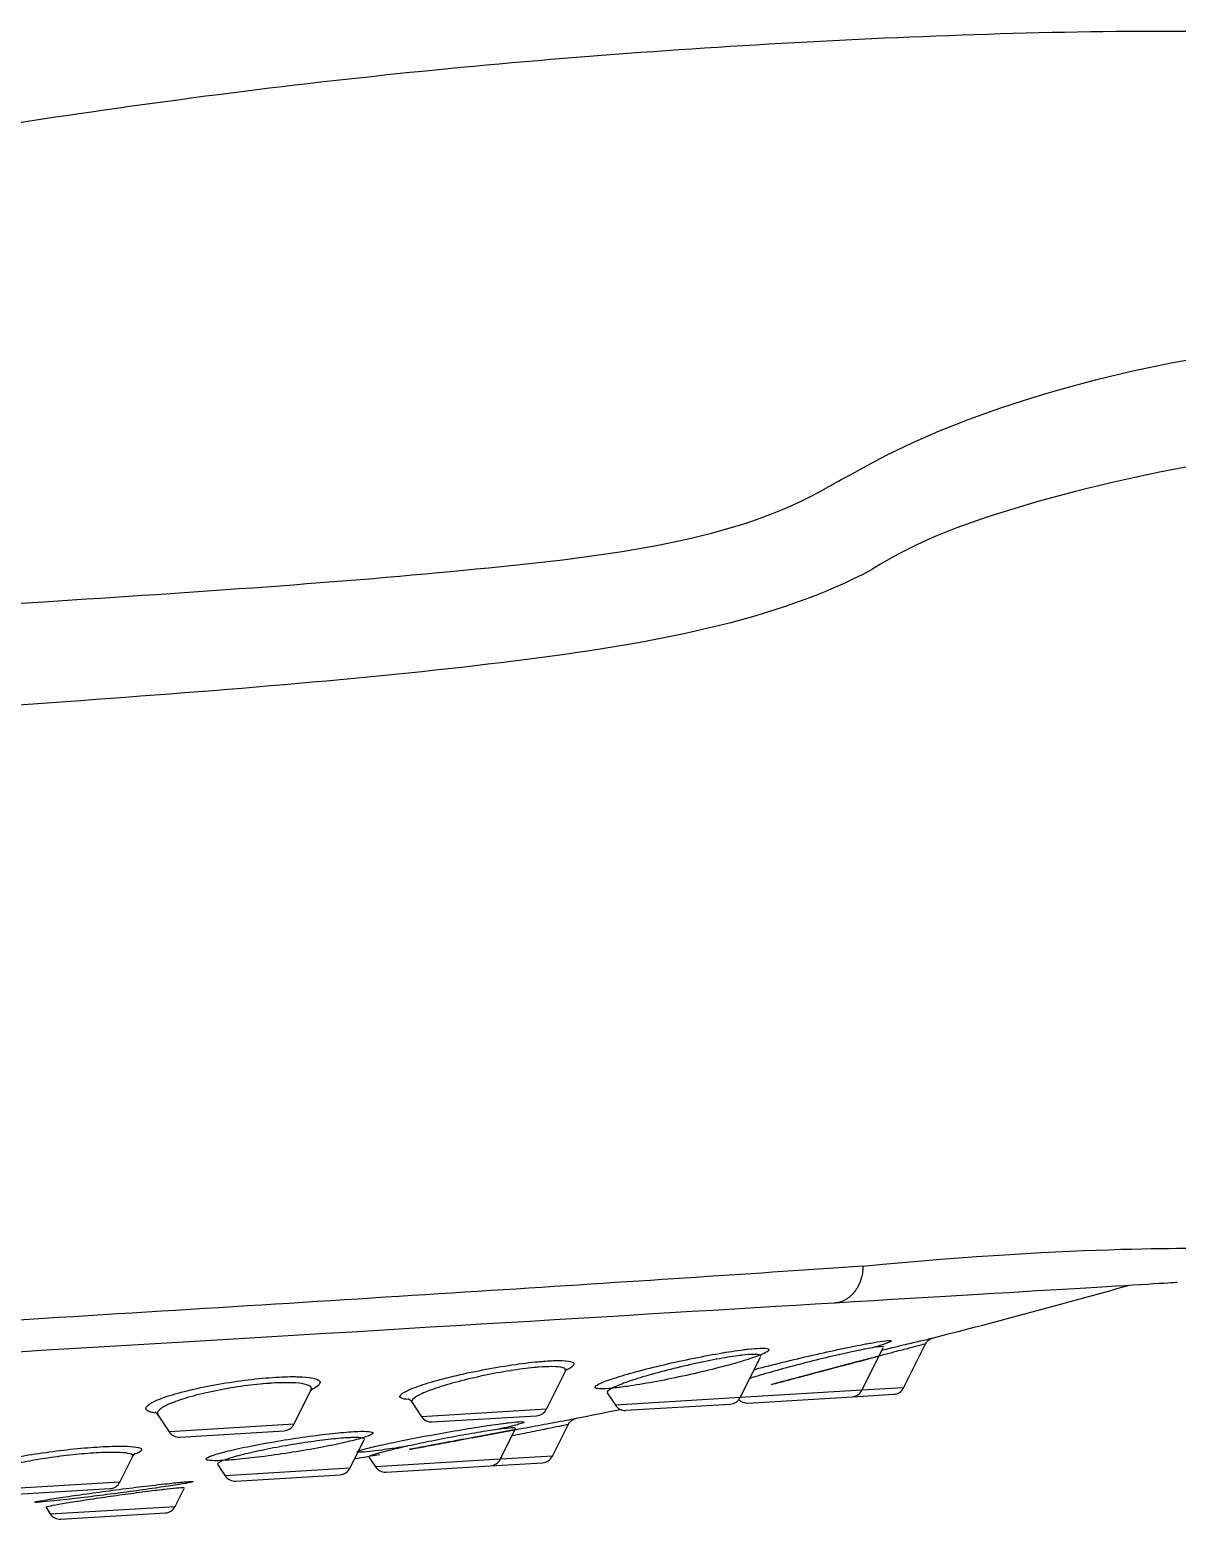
# Model space of a CAD drawing. Extents: x 6471 to 7065, y -5206 to -4786.
# Drawn here: x 6788.69 to 6817.81, y -4935.03 to -4897.23 of the extents above; entities that cross this region are included whole.
import ezdxf

# ---------------------------------------------------------------- set-up
doc = ezdxf.new("R2010")
doc.units = 0
doc.header["$LTSCALE"] = 7
doc.header["$MEASUREMENT"] = 0
doc.layers.add('41', color=7, linetype='CONTINUOUS')

msp = doc.modelspace()

# ---------------------------------------------------------------- linework, layer by layer
at = {"layer": '41', "color": 7, "linetype": 'Continuous'}
for p, q in [((6810.864, -4931.697), (6811.413, -4930.598)), ((6806.718, -4931.945), (6807.233, -4930.916)), ((6809.809, -4931.76), (6810.349, -4930.682)), ((6801.8, -4932.24), (6802.283, -4931.275)), ((6795.392, -4932.624), (6795.821, -4931.765)), ((6798.396, -4932.071), (6798.633, -4932.43)), ((6803.344, -4931.822), (6803.551, -4932.135)), ((6803.819, -4932.269), (6806.468, -4932.11)), ((6806.91, -4932.084), (6809.559, -4931.925)), ((6809.559, -4931.925), (6810.614, -4931.862)), ((6791.941, -4932.385), (6792.224, -4932.814)), ((6798.901, -4932.564), (6801.55, -4932.405)), ((6792.492, -4932.948), (6795.141, -4932.789)), ((6800.627, -4933.512), (6801.016, -4932.735)), ((6801.952, -4933.433), (6802.351, -4932.634)), ((6796.814, -4933.741), (6797.176, -4933.017)), ((6790.971, -4934.091), (6791.295, -4933.445)), ((6793.463, -4933.652), (6793.646, -4933.93)), ((6797.3, -4933.46), (6797.301, -4933.462)), ((6797.301, -4933.462), (6797.46, -4933.702)), ((6800.377, -4933.677), (6801.701, -4933.598)), ((6793.915, -4934.065), (6796.564, -4933.906)), ((6797.728, -4933.836), (6800.377, -4933.677)), ((6788.072, -4934.415), (6790.721, -4934.256)), ((6792.375, -4934.708), (6792.602, -4934.254)), ((6792.602, -4934.254), (6792.602, -4934.254)), ((6789.101, -4934.738), (6789.207, -4934.898)), ((6789.475, -4935.032), (6792.124, -4934.873))]:
    msp.add_line(p, q, dxfattribs=at)
at = {"layer": '41', "color": 3, "linetype": 'Continuous'}
for p, q in [((6809.809, -4931.76), (6806.718, -4931.945)), ((6810.864, -4931.697), (6809.809, -4931.76)), ((6806.718, -4931.945), (6803.551, -4932.135)), ((6801.8, -4932.24), (6798.633, -4932.43)), ((6795.392, -4932.624), (6792.224, -4932.814)), ((6800.627, -4933.512), (6797.46, -4933.702)), ((6801.952, -4933.433), (6800.643, -4933.511)), ((6796.814, -4933.741), (6793.646, -4933.93)), ((6790.971, -4934.091), (6787.804, -4934.281)), ((6789.207, -4934.898), (6792.375, -4934.708))]:
    msp.add_line(p, q, dxfattribs=at)
at = {"layer": '41', "color": 7, "linetype": 'Continuous'}
for centre, radius, start, end in [((6767.757, -4757.104), 178.787, 284.19212, 285.85196), ((6809.541, -4931.626), 0.3, 273.429, 333.429), ((6810.596, -4931.562), 0.3, 273.429, 333.429), ((6803.801, -4931.97), 0.3, 213.429, 273.429), ((6806.45, -4931.811), 0.3, 273.429, 333.429), ((6806.892, -4931.784), 0.3, 225.7937, 273.429), ((6798.883, -4932.264), 0.3, 213.429, 273.429), ((6801.532, -4932.106), 0.3, 273.429, 333.429), ((6767.757, -4757.104), 178.787, 281.22346, 281.59163), ((6792.474, -4932.648), 0.3, 213.429, 273.429), ((6795.123, -4932.49), 0.3, 273.429, 333.429), ((6767.757, -4757.104), 178.787, 279.39322, 279.60063), ((6800.359, -4933.378), 0.3, 273.429, 333.429), ((6801.683, -4933.299), 0.3, 273.429, 333.429), ((6793.897, -4933.765), 0.3, 213.429, 273.429), ((6796.546, -4933.606), 0.3, 273.429, 333.429), ((6797.71, -4933.537), 0.3, 213.429, 273.429), ((6790.703, -4933.957), 0.3, 273.429, 333.429), ((6792.106, -4934.574), 0.3, 273.429, 333.429), ((6789.457, -4934.732), 0.3, 213.429, 273.429)]:
    msp.add_arc(centre, radius, start, end, dxfattribs=at)
at = {"layer": '41', "color": 7, "linetype": 'Continuous', "extrusion": (-0.000946573, -0.000227289, -1)}
msp.add_arc((-6811.685, -4930.721, -5.295), 0.3, 24.1586, 76.4738, dxfattribs=at)
at = {"layer": '41', "color": 7, "linetype": 'Continuous', "extrusion": (0.000465633, 2.79002e-05, -1)}
msp.add_arc((-6802.62, -4932.765, 3.019), 0.3, 25.913, 79.448, dxfattribs=at)
at = {"layer": '41', "color": 7, "linetype": 'Continuous'}
for points, knots in [([(6823.502, -4897.408), (6822.176, -4897.347), (6817.37, -4897.19), (6809.072, -4897.435), (6798.654, -4898.187), (6791.754, -4899.075), (6788.318, -4899.607)], [0, 0, 0, 0, 0.112692, 0.408737, 0.704782, 1, 1, 1, 1]), ([(6809.836, -4928.622), (6809.836, -4928.636), (6809.835, -4928.65), (6809.834, -4928.664), (6809.827, -4928.775), (6809.804, -4928.885), (6809.768, -4928.986), (6809.731, -4929.087), (6809.681, -4929.18), (6809.62, -4929.259), (6809.557, -4929.34), (6809.482, -4929.408), (6809.4, -4929.456), (6809.321, -4929.503), (6809.235, -4929.534), (6809.147, -4929.544), (6809.134, -4929.546), (6809.121, -4929.547), (6809.108, -4929.548)], [0, 0, 0, 0, 0.028811, 0.028811, 0.028811, 0.261252, 0.261252, 0.261252, 0.493694, 0.493694, 0.493694, 0.733453, 0.733453, 0.733453, 0.965909, 0.965909, 0.965909, 1, 1, 1, 1]), ([(6817.81, -4929.026), (6817.81, -4929.026), (6817.81, -4929.026), (6817.803, -4929.027), (6814.544, -4929.222), (6809.108, -4929.548)], [0, 0, 0, 0, 0.000021, 0.000021, 1, 1, 1, 1]), ([(6809.108, -4929.548), (6803.994, -4929.854), (6796.961, -4930.276), (6785.191, -4930.981), (6781.15, -4931.223), (6772.956, -4931.714), (6768.973, -4931.953), (6757.363, -4932.648), (6750.619, -4933.052), (6743.549, -4933.476), (6741.705, -4933.587), (6739.234, -4933.735), (6738.589, -4933.773), (6738.592, -4933.773)], [0, 0, 0, 0, 0.250007, 0.250007, 0.375011, 0.375011, 0.500014, 0.500014, 0.750022, 0.750022, 0.875025, 0.875025, 1, 1, 1, 1]), ([(6810.551, -4930.512), (6810.545, -4930.519), (6810.529, -4930.528), (6810.504, -4930.539), (6810.453, -4930.563), (6810.362, -4930.595), (6810.238, -4930.633), (6810.189, -4930.649), (6810.134, -4930.665), (6810.074, -4930.683)], [0, 0, 0, 0, 0.257008, 0.257008, 0.257008, 0.7894, 0.7894, 0.7894, 1, 1, 1, 1]), ([(6810.332, -4930.737), (6810.467, -4930.704), (6810.595, -4930.673), (6810.715, -4930.645), (6810.764, -4930.633), (6810.812, -4930.622), (6810.858, -4930.61)], [0, 0, 0, 0, 0.710407, 0.710407, 0.710407, 1, 1, 1, 1]), ([(6807.433, -4930.756), (6807.425, -4930.765), (6807.414, -4930.774), (6807.399, -4930.783), (6807.349, -4930.815), (6807.259, -4930.856), (6807.135, -4930.902), (6807.008, -4930.948), (6806.844, -4931.001), (6806.655, -4931.056), (6806.463, -4931.112), (6806.24, -4931.171), (6806.005, -4931.23), (6805.769, -4931.288), (6805.513, -4931.348), (6805.26, -4931.402), (6805.008, -4931.457), (6804.751, -4931.508), (6804.512, -4931.552), (6804.277, -4931.595), (6804.051, -4931.632), (6803.856, -4931.66), (6803.721, -4931.68), (6803.598, -4931.695), (6803.491, -4931.705), (6803.354, -4931.719), (6803.243, -4931.725), (6803.166, -4931.722), (6803.114, -4931.721), (6803.077, -4931.715), (6803.054, -4931.707)], [0, 0, 0, 0, 0.034097, 0.034097, 0.034097, 0.1493, 0.1493, 0.1493, 0.26686, 0.26686, 0.26686, 0.386501, 0.386501, 0.386501, 0.507018, 0.507018, 0.507018, 0.626759, 0.626759, 0.626759, 0.744407, 0.744407, 0.744407, 0.825081, 0.825081, 0.825081, 0.9298, 0.9298, 0.9298, 1, 1, 1, 1]), ([(6802.286, -4931.276), (6802.287, -4931.271), (6802.297, -4931.235), (6802.32, -4931.222), (6802.325, -4931.218), (6802.325, -4931.218)], [0, 0, 0, 0, 0.079693, 0.627972, 1, 1, 1, 1]), ([(6795.826, -4931.765), (6795.837, -4931.743), (6795.851, -4931.712), (6795.857, -4931.707), (6795.857, -4931.708)], [0, 0, 0, 0, 0.541378, 1, 1, 1, 1]), ([(6798.292, -4931.979), (6798.292, -4931.98), (6798.302, -4931.983), (6798.357, -4932.007), (6798.381, -4932.057), (6798.388, -4932.071)], [0, 0, 0, 0, 0.367462, 0.834338, 1, 1, 1, 1]), ([(6791.872, -4932.315), (6791.873, -4932.314), (6791.893, -4932.315), (6791.924, -4932.37), (6791.935, -4932.391)], [0, 0, 0, 0, 0.675919, 1, 1, 1, 1]), ([(6797.386, -4932.864), (6797.368, -4932.881), (6797.33, -4932.9), (6797.274, -4932.921), (6797.194, -4932.952), (6797.074, -4932.988), (6796.925, -4933.026), (6796.774, -4933.065), (6796.59, -4933.107), (6796.386, -4933.149), (6796.182, -4933.191), (6795.952, -4933.234), (6795.718, -4933.275), (6795.483, -4933.315), (6795.237, -4933.354), (6794.999, -4933.389), (6794.763, -4933.423), (6794.528, -4933.454), (6794.315, -4933.478), (6794.105, -4933.502), (6793.91, -4933.521), (6793.746, -4933.532), (6793.636, -4933.54), (6793.538, -4933.545), (6793.457, -4933.547), (6793.344, -4933.549), (6793.26, -4933.545), (6793.212, -4933.534), (6793.198, -4933.532), (6793.187, -4933.528), (6793.179, -4933.524)], [0, 0, 0, 0, 0.081111, 0.081111, 0.081111, 0.197626, 0.197626, 0.197626, 0.315192, 0.315192, 0.315192, 0.43323, 0.43323, 0.43323, 0.550934, 0.550934, 0.550934, 0.667646, 0.667646, 0.667646, 0.783157, 0.783157, 0.783157, 0.8605, 0.8605, 0.8605, 0.968596, 0.968596, 0.968596, 1, 1, 1, 1]), ([(6801.01, -4932.76), (6800.998, -4932.762), (6800.986, -4932.764), (6800.974, -4932.767), (6800.743, -4932.809), (6800.499, -4932.855), (6800.262, -4932.899), (6800.024, -4932.943), (6799.785, -4932.988), (6799.567, -4933.028), (6799.349, -4933.069), (6799.146, -4933.107), (6798.973, -4933.139), (6798.856, -4933.16), (6798.751, -4933.18), (6798.663, -4933.196), (6798.542, -4933.219), (6798.45, -4933.236), (6798.395, -4933.246), (6798.336, -4933.257), (6798.316, -4933.261), (6798.336, -4933.257), (6798.356, -4933.253), (6798.416, -4933.242), (6798.511, -4933.224), (6798.606, -4933.207), (6798.739, -4933.182), (6798.899, -4933.152), (6799.06, -4933.122), (6799.252, -4933.087), (6799.46, -4933.048), (6799.67, -4933.009), (6799.901, -4932.966), (6800.136, -4932.923), (6800.372, -4932.879), (6800.617, -4932.833), (6800.851, -4932.789), (6801.086, -4932.746), (6801.317, -4932.703), (6801.523, -4932.664), (6801.729, -4932.626), (6801.917, -4932.591), (6802.071, -4932.562), (6802.098, -4932.557), (6802.125, -4932.552), (6802.15, -4932.548)], [0, 0, 0, 0, 0.004086, 0.004086, 0.004086, 0.082439, 0.082439, 0.082439, 0.161199, 0.161199, 0.161199, 0.239841, 0.239841, 0.239841, 0.292821, 0.292821, 0.292821, 0.365808, 0.365808, 0.365808, 0.442588, 0.442588, 0.442588, 0.518986, 0.518986, 0.518986, 0.59549, 0.59549, 0.59549, 0.67256, 0.67256, 0.67256, 0.750416, 0.750416, 0.750416, 0.828942, 0.828942, 0.828942, 0.907728, 0.907728, 0.907728, 0.986235, 0.986235, 0.986235, 1, 1, 1, 1]), ([(6801.227, -4932.574), (6801.215, -4932.584), (6801.18, -4932.598), (6801.123, -4932.615), (6801.049, -4932.638), (6800.935, -4932.668), (6800.792, -4932.701), (6800.71, -4932.721), (6800.617, -4932.742), (6800.515, -4932.764)], [0, 0, 0, 0, 0.327576, 0.327576, 0.327576, 0.754321, 0.754321, 0.754321, 1, 1, 1, 1]), ([(6798.282, -4933.177), (6798.256, -4933.181), (6798.231, -4933.185), (6798.206, -4933.189), (6797.991, -4933.223), (6797.79, -4933.253), (6797.62, -4933.276), (6797.505, -4933.291), (6797.403, -4933.304), (6797.317, -4933.313), (6797.2, -4933.326), (6797.111, -4933.333), (6797.058, -4933.333), (6797.028, -4933.333), (6797.01, -4933.331), (6797.001, -4933.327)], [0, 0, 0, 0, 0.036189, 0.036189, 0.036189, 0.345856, 0.345856, 0.345856, 0.554015, 0.554015, 0.554015, 0.840686, 0.840686, 0.840686, 1, 1, 1, 1]), ([(6791.296, -4933.447), (6791.308, -4933.424), (6791.331, -4933.385), (6791.356, -4933.366), (6791.36, -4933.364), (6791.36, -4933.364)], [0, 0, 0, 0, 0.325951, 0.705936, 1, 1, 1, 1]), ([(6792.833, -4934.079), (6792.831, -4934.082), (6792.82, -4934.086), (6792.801, -4934.091), (6792.76, -4934.101), (6792.68, -4934.117), (6792.569, -4934.135), (6792.457, -4934.154), (6792.311, -4934.178), (6792.141, -4934.203), (6791.971, -4934.229), (6791.773, -4934.257), (6791.564, -4934.286), (6791.354, -4934.315), (6791.127, -4934.346), (6790.901, -4934.376), (6790.676, -4934.405), (6790.445, -4934.434), (6790.229, -4934.461), (6790.014, -4934.488), (6789.807, -4934.512), (6789.625, -4934.533), (6789.506, -4934.546), (6789.396, -4934.558), (6789.3, -4934.568), (6789.158, -4934.583), (6789.041, -4934.593), (6788.96, -4934.599), (6788.876, -4934.606), (6788.826, -4934.607), (6788.816, -4934.603), (6788.815, -4934.603), (6788.815, -4934.603), (6788.814, -4934.602)], [0, 0, 0, 0, 0.05054, 0.05054, 0.05054, 0.15945, 0.15945, 0.15945, 0.268682, 0.268682, 0.268682, 0.378302, 0.378302, 0.378302, 0.48821, 0.48821, 0.48821, 0.598178, 0.598178, 0.598178, 0.707949, 0.707949, 0.707949, 0.779397, 0.779397, 0.779397, 0.884977, 0.884977, 0.884977, 0.993847, 0.993847, 0.993847, 1, 1, 1, 1])]:
    msp.add_open_spline(points, degree=3, knots=knots, dxfattribs=at)
at = {"layer": '41', "color": 3, "linetype": 'Continuous'}
for points, knots in [([(6809.486, -4908.542), (6811.856, -4907.15), (6815.079, -4906.115), (6822.237, -4904.883), (6826.31, -4904.739), (6830.388, -4905.059)], [0, 0, 0, 0, 0.5, 0.5, 1, 1, 1, 1]), ([(6830.295, -4907.376), (6828.284, -4907.304), (6826.324, -4907.314), (6822.491, -4907.595), (6820.675, -4907.847), (6817.224, -4908.465), (6815.579, -4908.826), (6812.584, -4909.695), (6811.203, -4910.192), (6810.063, -4910.93)], [0, 0, 0, 0, 0.25, 0.25, 0.5, 0.5, 0.75, 0.75, 1, 1, 1, 1]), ([(6808.952, -4908.831), (6809.125, -4908.73), (6809.303, -4908.634), (6809.486, -4908.542), (6809.486, -4908.542), (6809.486, -4908.542), (6809.486, -4908.542)], [0, 0, 0, 0, 0.999933, 0.999933, 0.999933, 1, 1, 1, 1]), ([(6789.045, -4911.746), (6792.896, -4911.498), (6796.605, -4911.252), (6803.43, -4910.578), (6806.589, -4910.208), (6808.952, -4908.831)], [0, 0, 0, 0, 0.5, 0.5, 1, 1, 1, 1]), ([(6810.063, -4910.93), (6807.611, -4912.24), (6804.469, -4912.818), (6797.479, -4913.69), (6793.687, -4913.991), (6789.603, -4914.286)], [0, 0, 0, 0, 0.5, 0.5, 1, 1, 1, 1]), ([(6736.632, -4915.08), (6736.632, -4915.08), (6736.632, -4915.08), (6736.631, -4915.08), (6737.009, -4915.056), (6738.463, -4914.962), (6739.553, -4914.889), (6742.397, -4914.706), (6744.123, -4914.599), (6748.176, -4914.341), (6750.503, -4914.192), (6755.537, -4913.87), (6758.306, -4913.695), (6764.105, -4913.326), (6767.114, -4913.132), (6776.469, -4912.537), (6782.913, -4912.137), (6789.045, -4911.746)], [0, 0, 0, 0, 0.000083, 0.000083, 0.125072, 0.125072, 0.250062, 0.250062, 0.375052, 0.375052, 0.500041, 0.500041, 0.625031, 0.625031, 0.750021, 0.750021, 1, 1, 1, 1]), ([(6789.603, -4914.286), (6783.249, -4914.746), (6776.534, -4915.219), (6766.773, -4915.913), (6763.63, -4916.138), (6757.566, -4916.564), (6754.671, -4916.766), (6749.405, -4917.133), (6746.97, -4917.3), (6742.73, -4917.587), (6740.924, -4917.705), (6737.946, -4917.906), (6736.808, -4917.984), (6735.287, -4918.086), (6734.891, -4918.112), (6734.893, -4918.112), (6734.893, -4918.112), (6734.893, -4918.112)], [0, 0, 0, 0, 0.25, 0.25, 0.374999, 0.374999, 0.499999, 0.499999, 0.624999, 0.624999, 0.749999, 0.749999, 0.874999, 0.874999, 0.999998, 0.999998, 1, 1, 1, 1]), ([(6809.823, -4928.606), (6815.394, -4928.07), (6818.734, -4928.161), (6818.742, -4928.162), (6818.742, -4928.162), (6818.742, -4928.162)], [0, 0, 0, 0, 0.999963, 0.999963, 1, 1, 1, 1]), ([(6737.564, -4933.026), (6737.564, -4933.026), (6737.564, -4933.026), (6737.566, -4933.026), (6738.235, -4932.985), (6740.781, -4932.831), (6742.678, -4932.716), (6749.942, -4932.281), (6756.869, -4931.869), (6768.775, -4931.157), (6772.86, -4930.913), (6781.262, -4930.406), (6785.4, -4930.155), (6793.441, -4929.66), (6797.25, -4929.423), (6804.174, -4928.981), (6807.256, -4928.779), (6809.823, -4928.603)], [0, 0, 0, 0, 0.00001, 0.00001, 0.125009, 0.125009, 0.250007, 0.250007, 0.500005, 0.500005, 0.625004, 0.625004, 0.750002, 0.750002, 0.875001, 0.875001, 1, 1, 1, 1]), ([(6807.068, -4931.236), (6807.084, -4931.232), (6807.1, -4931.228), (6807.116, -4931.223), (6807.323, -4931.169), (6807.556, -4931.109), (6807.797, -4931.05), (6808.041, -4930.99), (6808.299, -4930.929), (6808.55, -4930.871), (6808.802, -4930.814), (6809.053, -4930.758), (6809.283, -4930.71), (6809.51, -4930.662), (6809.722, -4930.619), (6809.901, -4930.585), (6809.947, -4930.577), (6809.991, -4930.569), (6810.032, -4930.561)], [0, 0, 0, 0, 0.018089, 0.018089, 0.018089, 0.247607, 0.247607, 0.247607, 0.480113, 0.480113, 0.480113, 0.712679, 0.712679, 0.712679, 0.942237, 0.942237, 0.942237, 1, 1, 1, 1]), ([(6810.032, -4930.561), (6810.151, -4930.54), (6810.253, -4930.524), (6810.333, -4930.513), (6810.44, -4930.498), (6810.51, -4930.493), (6810.539, -4930.498), (6810.553, -4930.5), (6810.557, -4930.505), (6810.551, -4930.512)], [0, 0, 0, 0, 0.332226, 0.332226, 0.332226, 0.774358, 0.774358, 0.774358, 1, 1, 1, 1]), ([(6811.419, -4930.586), (6811.42, -4930.586), (6811.398, -4930.591), (6811.356, -4930.602), (6811.299, -4930.617), (6811.204, -4930.641), (6811.079, -4930.674), (6810.982, -4930.699), (6810.866, -4930.729), (6810.736, -4930.763)], [0, 0, 0, 0, 0.296512, 0.296512, 0.296512, 0.694122, 0.694122, 0.694122, 1, 1, 1, 1]), ([(6810.858, -4930.61), (6811.002, -4930.576), (6811.131, -4930.545), (6811.238, -4930.519), (6811.376, -4930.486), (6811.482, -4930.461), (6811.544, -4930.446), (6811.591, -4930.435), (6811.614, -4930.429), (6811.614, -4930.429)], [0, 0, 0, 0, 0.306051, 0.306051, 0.306051, 0.703675, 0.703675, 0.703675, 1, 1, 1, 1]), ([(6798.298, -4931.996), (6798.214, -4931.989), (6798.153, -4931.977), (6798.118, -4931.959), (6798.075, -4931.936), (6798.073, -4931.905), (6798.11, -4931.867), (6798.148, -4931.829), (6798.228, -4931.784), (6798.343, -4931.735), (6798.46, -4931.685), (6798.617, -4931.63), (6798.8, -4931.575), (6798.986, -4931.518), (6799.204, -4931.46), (6799.438, -4931.404), (6799.67, -4931.348), (6799.924, -4931.293), (6800.178, -4931.244), (6800.428, -4931.196), (6800.685, -4931.152), (6800.926, -4931.116), (6801.163, -4931.081), (6801.391, -4931.053), (6801.591, -4931.034), (6801.637, -4931.03), (6801.68, -4931.026), (6801.723, -4931.023)], [0, 0, 0, 0, 0.09753, 0.09753, 0.09753, 0.218941, 0.218941, 0.218941, 0.342667, 0.342667, 0.342667, 0.468818, 0.468818, 0.468818, 0.596464, 0.596464, 0.596464, 0.723949, 0.723949, 0.723949, 0.849635, 0.849635, 0.849635, 0.972714, 0.972714, 0.972714, 1, 1, 1, 1]), ([(6801.723, -4931.023), (6801.866, -4931.012), (6801.995, -4931.006), (6802.103, -4931.005), (6802.242, -4931.005), (6802.348, -4931.014), (6802.415, -4931.031), (6802.481, -4931.048), (6802.51, -4931.075), (6802.497, -4931.108), (6802.485, -4931.141), (6802.431, -4931.183), (6802.339, -4931.229), (6802.325, -4931.236), (6802.309, -4931.243), (6802.292, -4931.251)], [0, 0, 0, 0, 0.195121, 0.195121, 0.195121, 0.447032, 0.447032, 0.447032, 0.700655, 0.700655, 0.700655, 0.958687, 0.958687, 0.958687, 1, 1, 1, 1]), ([(6803.054, -4931.707), (6803.041, -4931.701), (6803.033, -4931.695), (6803.031, -4931.687), (6803.025, -4931.666), (6803.061, -4931.637), (6803.134, -4931.6), (6803.208, -4931.563), (6803.323, -4931.519), (6803.468, -4931.47), (6803.617, -4931.42), (6803.802, -4931.364), (6804.007, -4931.307), (6804.216, -4931.25), (6804.452, -4931.19), (6804.696, -4931.132), (6804.94, -4931.073), (6805.2, -4931.016), (6805.452, -4930.963), (6805.702, -4930.912), (6805.953, -4930.864), (6806.181, -4930.824), (6806.405, -4930.786), (6806.615, -4930.754), (6806.792, -4930.731), (6806.834, -4930.726), (6806.875, -4930.721), (6806.914, -4930.717)], [0, 0, 0, 0, 0.048058, 0.048058, 0.048058, 0.175359, 0.175359, 0.175359, 0.304823, 0.304823, 0.304823, 0.436929, 0.436929, 0.436929, 0.571046, 0.571046, 0.571046, 0.705615, 0.705615, 0.705615, 0.838801, 0.838801, 0.838801, 0.969386, 0.969386, 0.969386, 1, 1, 1, 1]), ([(6806.77, -4930.871), (6806.735, -4930.875), (6806.699, -4930.879), (6806.661, -4930.884), (6806.505, -4930.905), (6806.32, -4930.935), (6806.123, -4930.972), (6806.12, -4930.972), (6806.116, -4930.973), (6806.112, -4930.974), (6805.907, -4931.012), (6805.683, -4931.058), (6805.46, -4931.108), (6805.235, -4931.159), (6805.004, -4931.215), (6804.787, -4931.272), (6804.571, -4931.328), (6804.363, -4931.387), (6804.18, -4931.443), (6804, -4931.498), (6803.84, -4931.552), (6803.711, -4931.601), (6803.585, -4931.649), (6803.487, -4931.692), (6803.424, -4931.729), (6803.363, -4931.765), (6803.334, -4931.794), (6803.34, -4931.815), (6803.341, -4931.816), (6803.342, -4931.818), (6803.343, -4931.82)], [0, 0, 0, 0, 0.03204, 0.03204, 0.03204, 0.166192, 0.166192, 0.166192, 0.168659, 0.168659, 0.168659, 0.307992, 0.307992, 0.307992, 0.448542, 0.448542, 0.448542, 0.588181, 0.588181, 0.588181, 0.725085, 0.725085, 0.725085, 0.858488, 0.858488, 0.858488, 0.988919, 0.988919, 0.988919, 1, 1, 1, 1]), ([(6807.241, -4930.9), (6807.247, -4930.887), (6807.243, -4930.876), (6807.229, -4930.868), (6807.204, -4930.853), (6807.14, -4930.846), (6807.045, -4930.849), (6806.972, -4930.851), (6806.879, -4930.858), (6806.77, -4930.871)], [0, 0, 0, 0, 0.227993, 0.227993, 0.227993, 0.665654, 0.665654, 0.665654, 1, 1, 1, 1]), ([(6806.914, -4930.717), (6807.035, -4930.704), (6807.139, -4930.696), (6807.22, -4930.693), (6807.327, -4930.69), (6807.398, -4930.696), (6807.428, -4930.711), (6807.449, -4930.722), (6807.45, -4930.737), (6807.433, -4930.756)], [0, 0, 0, 0, 0.309901, 0.309901, 0.309901, 0.715524, 0.715524, 0.715524, 1, 1, 1, 1]), ([(6809.889, -4930.715), (6809.852, -4930.722), (6809.812, -4930.73), (6809.771, -4930.738), (6809.613, -4930.77), (6809.426, -4930.811), (6809.227, -4930.856), (6809.223, -4930.857), (6809.219, -4930.858), (6809.216, -4930.859), (6809.01, -4930.906), (6808.785, -4930.96), (6808.561, -4931.016), (6808.338, -4931.072), (6808.109, -4931.132), (6807.894, -4931.19), (6807.682, -4931.247), (6807.477, -4931.305), (6807.296, -4931.358), (6807.168, -4931.396), (6807.05, -4931.432), (6806.945, -4931.465)], [0, 0, 0, 0, 0.050715, 0.050715, 0.050715, 0.248442, 0.248442, 0.248442, 0.252128, 0.252128, 0.252128, 0.456016, 0.456016, 0.456016, 0.659285, 0.659285, 0.659285, 0.859069, 0.859069, 0.859069, 1, 1, 1, 1]), ([(6810.736, -4930.763), (6810.695, -4930.774), (6810.652, -4930.785), (6810.608, -4930.796), (6810.426, -4930.844), (6810.219, -4930.898), (6810.005, -4930.954), (6810.003, -4930.954), (6810.001, -4930.955), (6809.999, -4930.955), (6809.785, -4931.012), (6809.557, -4931.072), (6809.334, -4931.13), (6809.116, -4931.188), (6808.898, -4931.245), (6808.696, -4931.299), (6808.5, -4931.351), (6808.314, -4931.4), (6808.155, -4931.443), (6807.999, -4931.484), (6807.864, -4931.52), (6807.761, -4931.548), (6807.659, -4931.575), (6807.586, -4931.595), (6807.548, -4931.605), (6807.51, -4931.615), (6807.506, -4931.616), (6807.537, -4931.608), (6807.569, -4931.6), (6807.637, -4931.581), (6807.736, -4931.555), (6807.829, -4931.53), (6807.952, -4931.497), (6808.094, -4931.459), (6808.206, -4931.429), (6808.332, -4931.395), (6808.466, -4931.36), (6808.658, -4931.309), (6808.872, -4931.252), (6809.09, -4931.194), (6809.308, -4931.137), (6809.536, -4931.077), (6809.755, -4931.019), (6809.926, -4930.975), (6810.095, -4930.93), (6810.254, -4930.889)], [0, 0, 0, 0, 0.019505, 0.019505, 0.019505, 0.100867, 0.100867, 0.100867, 0.101556, 0.101556, 0.101556, 0.183131, 0.183131, 0.183131, 0.263131, 0.263131, 0.263131, 0.34109, 0.34109, 0.34109, 0.417294, 0.417294, 0.417294, 0.492655, 0.492655, 0.492655, 0.568394, 0.568394, 0.568394, 0.645526, 0.645526, 0.645526, 0.717879, 0.717879, 0.717879, 0.774486, 0.774486, 0.774486, 0.855793, 0.855793, 0.855793, 0.936961, 0.936961, 0.936961, 1, 1, 1, 1]), ([(6810.357, -4930.666), (6810.359, -4930.66), (6810.355, -4930.656), (6810.344, -4930.654), (6810.319, -4930.649), (6810.256, -4930.654), (6810.16, -4930.668), (6810.088, -4930.679), (6809.996, -4930.694), (6809.889, -4930.715)], [0, 0, 0, 0, 0.19484, 0.19484, 0.19484, 0.654593, 0.654593, 0.654593, 1, 1, 1, 1]), ([(6801.6, -4931.175), (6801.562, -4931.178), (6801.523, -4931.182), (6801.483, -4931.185), (6801.306, -4931.203), (6801.104, -4931.229), (6800.896, -4931.262), (6800.893, -4931.262), (6800.889, -4931.263), (6800.886, -4931.263), (6800.669, -4931.298), (6800.439, -4931.34), (6800.216, -4931.387), (6799.99, -4931.434), (6799.764, -4931.488), (6799.558, -4931.542), (6799.352, -4931.596), (6799.16, -4931.653), (6798.997, -4931.708), (6798.837, -4931.763), (6798.701, -4931.817), (6798.6, -4931.866), (6798.501, -4931.914), (6798.434, -4931.958), (6798.404, -4931.996), (6798.383, -4932.021), (6798.379, -4932.044), (6798.391, -4932.064)], [0, 0, 0, 0, 0.031718, 0.031718, 0.031718, 0.172456, 0.172456, 0.172456, 0.174749, 0.174749, 0.174749, 0.320826, 0.320826, 0.320826, 0.468815, 0.468815, 0.468815, 0.616603, 0.616603, 0.616603, 0.762049, 0.762049, 0.762049, 0.903922, 0.903922, 0.903922, 1, 1, 1, 1]), ([(6802.285, -4931.272), (6802.286, -4931.27), (6802.287, -4931.267), (6802.287, -4931.265), (6802.3, -4931.232), (6802.277, -4931.206), (6802.218, -4931.188), (6802.159, -4931.17), (6802.065, -4931.16), (6801.941, -4931.16), (6801.845, -4931.16), (6801.729, -4931.165), (6801.6, -4931.175)], [0, 0, 0, 0, 0.022014, 0.022014, 0.022014, 0.375941, 0.375941, 0.375941, 0.727618, 0.727618, 0.727618, 1, 1, 1, 1]), ([(6791.873, -4932.338), (6791.83, -4932.332), (6791.793, -4932.324), (6791.762, -4932.315), (6791.681, -4932.291), (6791.638, -4932.259), (6791.637, -4932.221), (6791.635, -4932.183), (6791.676, -4932.138), (6791.756, -4932.09), (6791.837, -4932.041), (6791.961, -4931.987), (6792.116, -4931.933), (6792.274, -4931.879), (6792.468, -4931.823), (6792.684, -4931.77), (6792.898, -4931.717), (6793.14, -4931.666), (6793.388, -4931.621), (6793.632, -4931.577), (6793.89, -4931.537), (6794.139, -4931.505), (6794.383, -4931.474), (6794.625, -4931.449), (6794.845, -4931.434), (6795.062, -4931.419), (6795.263, -4931.412), (6795.432, -4931.414), (6795.458, -4931.415), (6795.482, -4931.415), (6795.506, -4931.416)], [0, 0, 0, 0, 0.044073, 0.044073, 0.044073, 0.159244, 0.159244, 0.159244, 0.276662, 0.276662, 0.276662, 0.396197, 0.396197, 0.396197, 0.516704, 0.516704, 0.516704, 0.636541, 0.636541, 0.636541, 0.754332, 0.754332, 0.754332, 0.869662, 0.869662, 0.869662, 0.983242, 0.983242, 0.983242, 1, 1, 1, 1]), ([(6795.354, -4931.57), (6795.332, -4931.569), (6795.31, -4931.569), (6795.288, -4931.568), (6795.139, -4931.565), (6794.962, -4931.57), (6794.771, -4931.583), (6794.768, -4931.584), (6794.765, -4931.584), (6794.762, -4931.584), (6794.565, -4931.598), (6794.347, -4931.621), (6794.129, -4931.651), (6793.906, -4931.681), (6793.675, -4931.719), (6793.457, -4931.762), (6793.236, -4931.806), (6793.021, -4931.855), (6792.831, -4931.907), (6792.641, -4931.958), (6792.47, -4932.013), (6792.333, -4932.066), (6792.197, -4932.118), (6792.091, -4932.171), (6792.022, -4932.219), (6791.955, -4932.267), (6791.922, -4932.311), (6791.926, -4932.35), (6791.927, -4932.359), (6791.931, -4932.369), (6791.936, -4932.378)], [0, 0, 0, 0, 0.01932, 0.01932, 0.01932, 0.148125, 0.148125, 0.148125, 0.150239, 0.150239, 0.150239, 0.283237, 0.283237, 0.283237, 0.419044, 0.419044, 0.419044, 0.557086, 0.557086, 0.557086, 0.695604, 0.695604, 0.695604, 0.832495, 0.832495, 0.832495, 0.966272, 0.966272, 0.966272, 1, 1, 1, 1]), ([(6795.828, -4931.751), (6795.84, -4931.727), (6795.84, -4931.704), (6795.827, -4931.684), (6795.805, -4931.65), (6795.746, -4931.622), (6795.655, -4931.603), (6795.577, -4931.586), (6795.475, -4931.575), (6795.354, -4931.57)], [0, 0, 0, 0, 0.24238, 0.24238, 0.24238, 0.654138, 0.654138, 0.654138, 1, 1, 1, 1]), ([(6795.506, -4931.416), (6795.642, -4931.42), (6795.758, -4931.43), (6795.845, -4931.446), (6795.949, -4931.465), (6796.017, -4931.493), (6796.043, -4931.526), (6796.07, -4931.56), (6796.056, -4931.602), (6796.001, -4931.647), (6795.958, -4931.683), (6795.889, -4931.723), (6795.797, -4931.763)], [0, 0, 0, 0, 0.228906, 0.228906, 0.228906, 0.501561, 0.501561, 0.501561, 0.779473, 0.779473, 0.779473, 1, 1, 1, 1]), ([(6802.15, -4932.548), (6802.266, -4932.526), (6802.361, -4932.508), (6802.43, -4932.496), (6802.512, -4932.48), (6802.558, -4932.472), (6802.562, -4932.471), (6802.563, -4932.471), (6802.563, -4932.471), (6802.563, -4932.471)], [0, 0, 0, 0, 0.438564, 0.438564, 0.438564, 0.968681, 0.968681, 0.968681, 1, 1, 1, 1]), ([(6793.179, -4933.524), (6793.157, -4933.514), (6793.156, -4933.5), (6793.176, -4933.483), (6793.203, -4933.46), (6793.27, -4933.43), (6793.373, -4933.397), (6793.476, -4933.364), (6793.618, -4933.325), (6793.786, -4933.286), (6793.955, -4933.245), (6794.156, -4933.203), (6794.373, -4933.16), (6794.589, -4933.118), (6794.827, -4933.076), (6795.066, -4933.036), (6795.304, -4932.997), (6795.55, -4932.96), (6795.783, -4932.928), (6796.014, -4932.897), (6796.239, -4932.87), (6796.438, -4932.849), (6796.636, -4932.829), (6796.814, -4932.814), (6796.958, -4932.807), (6796.978, -4932.806), (6796.998, -4932.805), (6797.017, -4932.804)], [0, 0, 0, 0, 0.090956, 0.090956, 0.090956, 0.217194, 0.217194, 0.217194, 0.344722, 0.344722, 0.344722, 0.47325, 0.47325, 0.47325, 0.602036, 0.602036, 0.602036, 0.730207, 0.730207, 0.730207, 0.857158, 0.857158, 0.857158, 0.982841, 0.982841, 0.982841, 1, 1, 1, 1]), ([(6797.001, -4933.327), (6796.994, -4933.324), (6796.995, -4933.319), (6797.005, -4933.312), (6797.027, -4933.298), (6797.089, -4933.277), (6797.185, -4933.251), (6797.283, -4933.224), (6797.418, -4933.191), (6797.58, -4933.155), (6797.744, -4933.118), (6797.939, -4933.077), (6798.15, -4933.035), (6798.362, -4932.992), (6798.597, -4932.947), (6798.833, -4932.904), (6799.071, -4932.86), (6799.317, -4932.816), (6799.552, -4932.777), (6799.786, -4932.737), (6800.015, -4932.7), (6800.22, -4932.669), (6800.423, -4932.638), (6800.607, -4932.612), (6800.758, -4932.594), (6800.783, -4932.59), (6800.808, -4932.587), (6800.832, -4932.585)], [0, 0, 0, 0, 0.060988, 0.060988, 0.060988, 0.189721, 0.189721, 0.189721, 0.31945, 0.31945, 0.31945, 0.450504, 0.450504, 0.450504, 0.582652, 0.582652, 0.582652, 0.715171, 0.715171, 0.715171, 0.847159, 0.847159, 0.847159, 0.977941, 0.977941, 0.977941, 1, 1, 1, 1]), ([(6797.017, -4932.804), (6797.133, -4932.8), (6797.226, -4932.8), (6797.29, -4932.806), (6797.364, -4932.812), (6797.401, -4932.826), (6797.399, -4932.845), (6797.398, -4932.851), (6797.394, -4932.857), (6797.386, -4932.864)], [0, 0, 0, 0, 0.398008, 0.398008, 0.398008, 0.861497, 0.861497, 0.861497, 1, 1, 1, 1]), ([(6800.665, -4932.742), (6800.644, -4932.745), (6800.622, -4932.748), (6800.599, -4932.751), (6800.467, -4932.768), (6800.306, -4932.792), (6800.129, -4932.821), (6800.126, -4932.822), (6800.123, -4932.822), (6800.12, -4932.823), (6799.938, -4932.852), (6799.735, -4932.888), (6799.527, -4932.926), (6799.32, -4932.964), (6799.102, -4933.006), (6798.893, -4933.048), (6798.684, -4933.09), (6798.479, -4933.133), (6798.293, -4933.174), (6798.109, -4933.215), (6797.939, -4933.255), (6797.796, -4933.29), (6797.656, -4933.325), (6797.54, -4933.357), (6797.456, -4933.383), (6797.373, -4933.408), (6797.321, -4933.429), (6797.303, -4933.442), (6797.297, -4933.447), (6797.295, -4933.451), (6797.297, -4933.454)], [0, 0, 0, 0, 0.0226, 0.0226, 0.0226, 0.154347, 0.154347, 0.154347, 0.15651, 0.15651, 0.15651, 0.291586, 0.291586, 0.291586, 0.426963, 0.426963, 0.426963, 0.561588, 0.561588, 0.561588, 0.69462, 0.69462, 0.69462, 0.825787, 0.825787, 0.825787, 0.955478, 0.955478, 0.955478, 1, 1, 1, 1]), ([(6801.019, -4932.729), (6801.019, -4932.728), (6801.02, -4932.727), (6801.019, -4932.726), (6801.018, -4932.716), (6800.98, -4932.713), (6800.909, -4932.717), (6800.85, -4932.721), (6800.767, -4932.729), (6800.665, -4932.742)], [0, 0, 0, 0, 0.054347, 0.054347, 0.054347, 0.570823, 0.570823, 0.570823, 1, 1, 1, 1]), ([(6800.832, -4932.585), (6800.946, -4932.571), (6801.04, -4932.562), (6801.106, -4932.558), (6801.186, -4932.554), (6801.229, -4932.556), (6801.231, -4932.566), (6801.232, -4932.568), (6801.231, -4932.571), (6801.227, -4932.574)], [0, 0, 0, 0, 0.403687, 0.403687, 0.403687, 0.889467, 0.889467, 0.889467, 1, 1, 1, 1]), ([(6801.984, -4932.705), (6801.961, -4932.71), (6801.938, -4932.715), (6801.913, -4932.719), (6801.777, -4932.747), (6801.611, -4932.78), (6801.429, -4932.817), (6801.428, -4932.817), (6801.427, -4932.818), (6801.426, -4932.818), (6801.271, -4932.849), (6801.102, -4932.883), (6800.928, -4932.919)], [0, 0, 0, 0, 0.086877, 0.086877, 0.086877, 0.578695, 0.578695, 0.578695, 0.581977, 0.581977, 0.581977, 1, 1, 1, 1]), ([(6802.353, -4932.631), (6802.353, -4932.631), (6802.353, -4932.631), (6802.352, -4932.631), (6802.348, -4932.632), (6802.307, -4932.64), (6802.234, -4932.655), (6802.173, -4932.667), (6802.087, -4932.684), (6801.984, -4932.705)], [0, 0, 0, 0, 0.031543, 0.031543, 0.031543, 0.561639, 0.561639, 0.561639, 1, 1, 1, 1]), ([(6787.473, -4933.858), (6787.405, -4933.85), (6787.354, -4933.838), (6787.323, -4933.824), (6787.279, -4933.804), (6787.274, -4933.779), (6787.309, -4933.749), (6787.343, -4933.719), (6787.42, -4933.684), (6787.53, -4933.648), (6787.642, -4933.611), (6787.792, -4933.571), (6787.968, -4933.532), (6788.145, -4933.492), (6788.352, -4933.452), (6788.573, -4933.415), (6788.793, -4933.378), (6789.033, -4933.342), (6789.273, -4933.311), (6789.51, -4933.28), (6789.754, -4933.253), (6789.983, -4933.232), (6790.21, -4933.212), (6790.43, -4933.196), (6790.623, -4933.187), (6790.832, -4933.178), (6791.017, -4933.176), (6791.16, -4933.181)], [0, 0, 0, 0, 0.078929, 0.078929, 0.078929, 0.192252, 0.192252, 0.192252, 0.306696, 0.306696, 0.306696, 0.421962, 0.421962, 0.421962, 0.537346, 0.537346, 0.537346, 0.65208, 0.65208, 0.65208, 0.765682, 0.765682, 0.765682, 0.878184, 0.878184, 0.878184, 1, 1, 1, 1]), ([(6791.16, -4933.181), (6791.281, -4933.186), (6791.376, -4933.196), (6791.437, -4933.211), (6791.506, -4933.227), (6791.536, -4933.25), (6791.526, -4933.277), (6791.516, -4933.304), (6791.465, -4933.336), (6791.377, -4933.371), (6791.368, -4933.375), (6791.358, -4933.379), (6791.348, -4933.382)], [0, 0, 0, 0, 0.299501, 0.299501, 0.299501, 0.63032, 0.63032, 0.63032, 0.964534, 0.964534, 0.964534, 1, 1, 1, 1]), ([(6796.845, -4932.962), (6796.828, -4932.963), (6796.811, -4932.963), (6796.793, -4932.964), (6796.667, -4932.971), (6796.511, -4932.984), (6796.338, -4933.002), (6796.335, -4933.003), (6796.333, -4933.003), (6796.331, -4933.003), (6796.153, -4933.022), (6795.953, -4933.048), (6795.748, -4933.078), (6795.541, -4933.108), (6795.323, -4933.144), (6795.113, -4933.181), (6794.902, -4933.219), (6794.692, -4933.26), (6794.502, -4933.301), (6794.313, -4933.341), (6794.137, -4933.382), (6793.989, -4933.421), (6793.843, -4933.46), (6793.721, -4933.497), (6793.632, -4933.53), (6793.544, -4933.562), (6793.487, -4933.591), (6793.465, -4933.614), (6793.454, -4933.625), (6793.452, -4933.635), (6793.457, -4933.643)], [0, 0, 0, 0, 0.017789, 0.017789, 0.017789, 0.14633, 0.14633, 0.14633, 0.148063, 0.148063, 0.148063, 0.27966, 0.27966, 0.27966, 0.412401, 0.412401, 0.412401, 0.545554, 0.545554, 0.545554, 0.678089, 0.678089, 0.678089, 0.809133, 0.809133, 0.809133, 0.938339, 0.938339, 0.938339, 1, 1, 1, 1]), ([(6797.178, -4933.012), (6797.179, -4933.01), (6797.18, -4933.008), (6797.18, -4933.006), (6797.184, -4932.986), (6797.152, -4932.973), (6797.086, -4932.965), (6797.03, -4932.959), (6796.948, -4932.958), (6796.845, -4932.962)], [0, 0, 0, 0, 0.051142, 0.051142, 0.051142, 0.56154, 0.56154, 0.56154, 1, 1, 1, 1]), ([(6790.98, -4933.34), (6790.97, -4933.339), (6790.96, -4933.339), (6790.949, -4933.338), (6790.829, -4933.333), (6790.678, -4933.335), (6790.509, -4933.342), (6790.507, -4933.342), (6790.506, -4933.342), (6790.504, -4933.342), (6790.332, -4933.35), (6790.137, -4933.364), (6789.935, -4933.383), (6789.732, -4933.402), (6789.515, -4933.428), (6789.305, -4933.457), (6789.093, -4933.486), (6788.88, -4933.52), (6788.686, -4933.556), (6788.491, -4933.592), (6788.309, -4933.63), (6788.155, -4933.668), (6788.001, -4933.706), (6787.87, -4933.745), (6787.774, -4933.781), (6787.679, -4933.817), (6787.614, -4933.851), (6787.586, -4933.88), (6787.568, -4933.899), (6787.564, -4933.916), (6787.574, -4933.931)], [0, 0, 0, 0, 0.010943, 0.010943, 0.010943, 0.137423, 0.137423, 0.137423, 0.138629, 0.138629, 0.138629, 0.267027, 0.267027, 0.267027, 0.396644, 0.396644, 0.396644, 0.527448, 0.527448, 0.527448, 0.658788, 0.658788, 0.658788, 0.789663, 0.789663, 0.789663, 0.919165, 0.919165, 0.919165, 1, 1, 1, 1]), ([(6791.296, -4933.443), (6791.296, -4933.441), (6791.297, -4933.44), (6791.298, -4933.438), (6791.308, -4933.411), (6791.283, -4933.388), (6791.223, -4933.371), (6791.17, -4933.356), (6791.087, -4933.345), (6790.98, -4933.34)], [0, 0, 0, 0, 0.026008, 0.026008, 0.026008, 0.536936, 0.536936, 0.536936, 1, 1, 1, 1]), ([(6788.814, -4934.602), (6788.808, -4934.598), (6788.836, -4934.59), (6788.896, -4934.577), (6788.96, -4934.564), (6789.062, -4934.546), (6789.193, -4934.525), (6789.324, -4934.504), (6789.489, -4934.479), (6789.673, -4934.452), (6789.858, -4934.425), (6790.068, -4934.395), (6790.285, -4934.366), (6790.502, -4934.336), (6790.733, -4934.305), (6790.959, -4934.276), (6791.184, -4934.247), (6791.41, -4934.219), (6791.618, -4934.194), (6791.846, -4934.167), (6792.06, -4934.142), (6792.237, -4934.123)], [0, 0, 0, 0, 0.132998, 0.132998, 0.132998, 0.274209, 0.274209, 0.274209, 0.415884, 0.415884, 0.415884, 0.558044, 0.558044, 0.558044, 0.700499, 0.700499, 0.700499, 0.842927, 0.842927, 0.842927, 1, 1, 1, 1]), ([(6792.083, -4934.282), (6792.068, -4934.283), (6792.053, -4934.285), (6792.038, -4934.287), (6791.893, -4934.303), (6791.722, -4934.324), (6791.542, -4934.348), (6791.541, -4934.348), (6791.54, -4934.348), (6791.539, -4934.348), (6791.356, -4934.372), (6791.158, -4934.398), (6790.961, -4934.425), (6790.764, -4934.453), (6790.562, -4934.482), (6790.372, -4934.51), (6790.183, -4934.538), (6790.001, -4934.566), (6789.841, -4934.591), (6789.681, -4934.617), (6789.538, -4934.64), (6789.425, -4934.661), (6789.312, -4934.681), (6789.224, -4934.698), (6789.17, -4934.711), (6789.121, -4934.722), (6789.097, -4934.73), (6789.099, -4934.734)], [0, 0, 0, 0, 0.014691, 0.014691, 0.014691, 0.157676, 0.157676, 0.157676, 0.15842, 0.15842, 0.15842, 0.302347, 0.302347, 0.302347, 0.446065, 0.446065, 0.446065, 0.58919, 0.58919, 0.58919, 0.731503, 0.731503, 0.731503, 0.873047, 0.873047, 0.873047, 1, 1, 1, 1]), ([(6792.608, -4934.241), (6792.609, -4934.239), (6792.602, -4934.237), (6792.588, -4934.237), (6792.558, -4934.236), (6792.494, -4934.24), (6792.401, -4934.248), (6792.318, -4934.256), (6792.209, -4934.267), (6792.083, -4934.282)], [0, 0, 0, 0, 0.202692, 0.202692, 0.202692, 0.622903, 0.622903, 0.622903, 1, 1, 1, 1]), ([(6792.237, -4934.123), (6792.38, -4934.108), (6792.504, -4934.095), (6792.599, -4934.087), (6792.704, -4934.078), (6792.777, -4934.073), (6792.811, -4934.074), (6792.829, -4934.074), (6792.837, -4934.076), (6792.833, -4934.079)], [0, 0, 0, 0, 0.369027, 0.369027, 0.369027, 0.780156, 0.780156, 0.780156, 1, 1, 1, 1])]:
    msp.add_open_spline(points, degree=3, knots=knots, dxfattribs=at)

doc.saveas('drawing.dxf')
